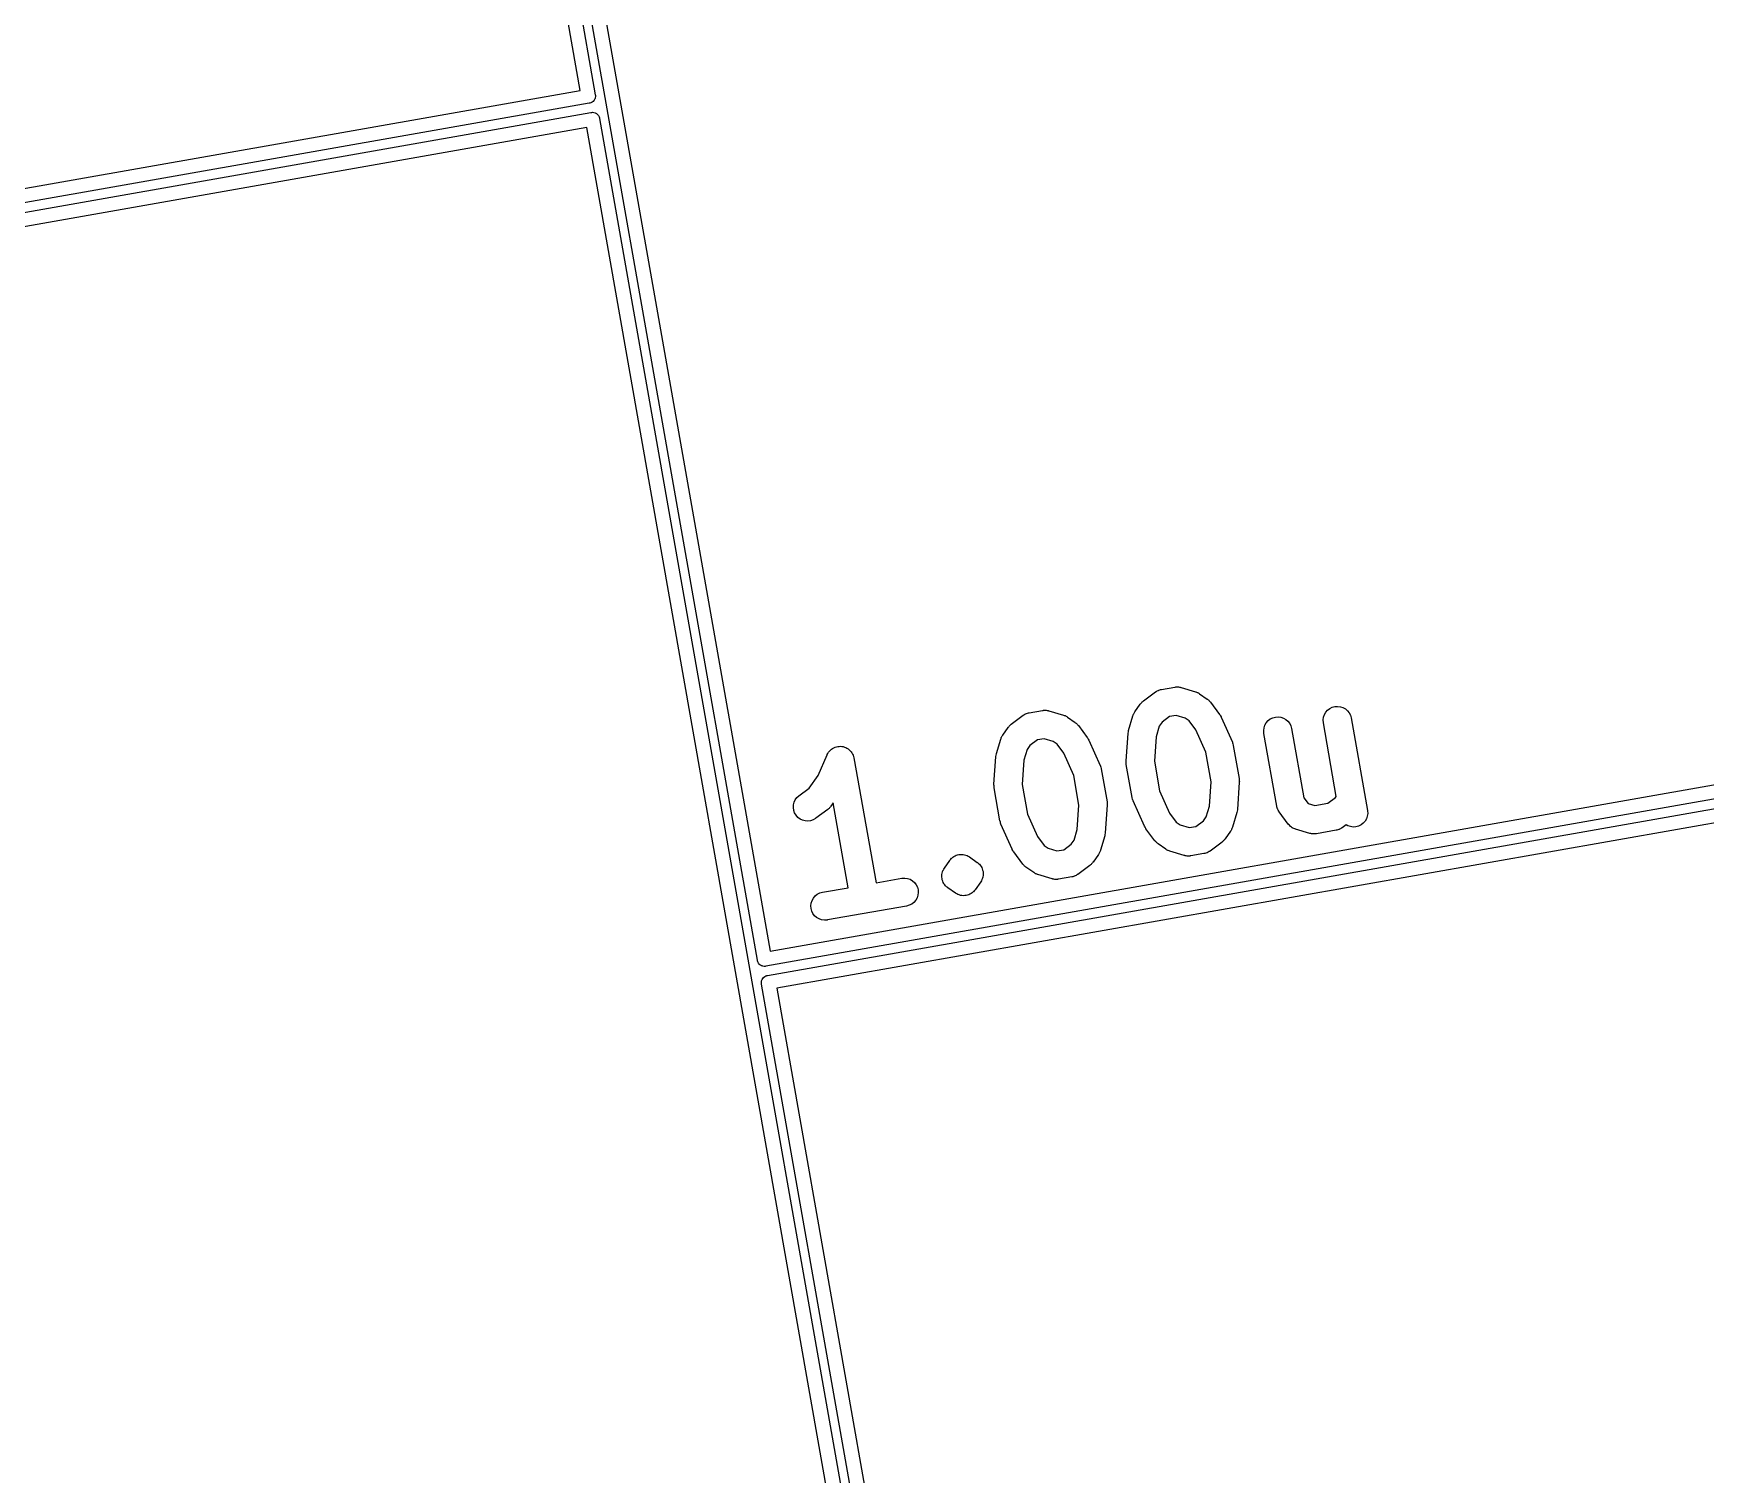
# Model space of a CAD drawing. Extents: x 61 to 358, y -137 to -43.
# Drawn here: x 269.83 to 287.91, y -88.78 to -73.19 of the extents above; entities that cross this region are included whole.
import ezdxf

# ---------------------------------------------------------------- set-up
doc = ezdxf.new("R2010")
doc.units = 0
doc.header["$MEASUREMENT"] = 0
doc.layers.add('BLACK', color=7, linetype='CONTINUOUS')

msp = doc.modelspace()

# ---------------------------------------------------------------- linework, layer by layer
at = {"layer": 'BLACK', "linetype": 'CONTINUOUS'}
for p, q in [((275.739, -73.8044), (272.501, -55.444)), ((272.639, -55.3462), (275.902, -73.8493)), ((277.656, -83.2119), (274.393, -64.7088)), ((274.556, -64.7537), (277.793, -83.1141)), ((275.837, -73.9419), (257.334, -77.2045)), ((257.379, -77.0418), (275.739, -73.8044)), ((275.84, -73.9416), (275.837, -73.9419)), ((275.844, -73.9406), (275.84, -73.9416)), ((275.855, -73.9376), (275.844, -73.9406)), ((275.844, -73.9406), (275.844, -73.9406)), ((275.868, -73.9308), (275.855, -73.9376)), ((275.88, -73.9215), (275.868, -73.9308)), ((275.89, -73.9101), (275.88, -73.9215)), ((275.895, -73.9011), (275.89, -73.9092)), ((275.89, -73.9092), (275.89, -73.9101)), ((275.897, -73.897), (275.895, -73.9011)), ((275.9, -73.8877), (275.897, -73.897)), ((275.902, -73.8828), (275.9, -73.8877)), ((275.902, -73.8493), (275.903, -73.8529)), ((275.904, -73.8679), (275.902, -73.8828)), ((275.903, -73.8529), (275.903, -73.8566)), ((275.903, -73.8566), (275.903, -73.8566)), ((275.903, -73.8566), (275.904, -73.8679)), ((257.351, -77.3045), (275.854, -74.0419)), ((275.854, -74.0419), (275.858, -74.0409)), ((275.858, -74.0409), (275.862, -74.0406)), ((275.862, -74.0406), (275.865, -74.0404)), ((275.862, -74.0406), (275.862, -74.0406)), ((275.865, -74.0404), (275.873, -74.0398)), ((275.873, -74.0398), (275.888, -74.0416)), ((275.888, -74.0416), (275.902, -74.0463)), ((275.902, -74.0463), (275.915, -74.0536)), ((275.915, -74.0536), (275.927, -74.0634)), ((275.927, -74.0634), (275.936, -74.0752)), ((275.936, -74.0752), (275.943, -74.0886)), ((275.943, -74.0886), (275.946, -74.0994)), ((275.946, -74.0994), (275.946, -74.0994)), ((275.946, -74.0994), (275.947, -74.103)), ((275.947, -74.103), (275.947, -74.1068)), ((275.947, -74.1068), (279.21, -92.6099)), ((275.809, -74.2046), (257.449, -77.442)), ((279.047, -92.565), (275.809, -74.2046)), ((277.793, -83.1141), (296.153, -79.8767)), ((296.251, -80.0142), (277.748, -83.2768)), ((277.766, -83.3768), (296.269, -80.1142)), ((296.224, -80.2769), (277.864, -83.5143)), ((281.996, -80.2905), (282.006, -80.2877)), ((282.006, -80.2877), (282.016, -80.2843)), ((282.016, -80.2843), (282.02, -80.2837)), ((282.02, -80.2837), (282.025, -80.2825)), ((282.025, -80.2825), (282.168, -80.2573)), ((282.168, -80.2573), (282.17, -80.2569)), ((282.17, -80.2569), (282.174, -80.2567)), ((282.174, -80.2567), (282.179, -80.2558)), ((282.179, -80.2558), (282.189, -80.2557)), ((282.189, -80.2557), (282.199, -80.2551)), ((282.199, -80.2551), (282.204, -80.2557)), ((282.204, -80.2557), (282.208, -80.2556)), ((282.208, -80.2556), (282.219, -80.2576)), ((282.219, -80.2576), (282.229, -80.259)), ((282.229, -80.259), (282.233, -80.2604)), ((282.233, -80.2604), (282.238, -80.2613)), ((282.238, -80.2613), (282.393, -80.3076)), ((281.737, -80.5259), (281.796, -80.4418)), ((281.796, -80.4418), (281.797, -80.4401)), ((281.797, -80.4401), (281.803, -80.4337)), ((281.803, -80.4337), (281.808, -80.4268)), ((281.808, -80.4268), (281.813, -80.4226)), ((281.813, -80.4226), (281.817, -80.4178)), ((281.817, -80.4178), (281.824, -80.4126)), ((281.824, -80.4126), (281.83, -80.4068)), ((281.83, -80.4068), (281.96, -80.3102)), ((281.96, -80.3102), (281.962, -80.3089)), ((281.962, -80.3089), (281.966, -80.3067)), ((281.966, -80.3067), (281.97, -80.3039)), ((281.97, -80.3039), (281.979, -80.2992)), ((281.979, -80.2992), (281.988, -80.294)), ((281.988, -80.294), (281.992, -80.2925)), ((281.992, -80.2925), (281.996, -80.2905)), ((282.393, -80.3076), (282.395, -80.3082)), ((282.395, -80.3082), (282.403, -80.3115)), ((282.403, -80.3115), (282.411, -80.3142)), ((282.411, -80.3142), (282.417, -80.3173)), ((282.417, -80.3173), (282.423, -80.3198)), ((282.423, -80.3198), (282.43, -80.3246)), ((282.43, -80.3246), (282.437, -80.3288)), ((282.437, -80.3288), (282.521, -80.3877)), ((282.521, -80.3877), (282.523, -80.3889)), ((282.523, -80.3889), (282.529, -80.3946)), ((282.529, -80.3946), (282.536, -80.3997)), ((282.536, -80.3997), (282.54, -80.4044)), ((282.54, -80.4044), (282.545, -80.4086)), ((282.545, -80.4086), (282.55, -80.4154)), ((282.55, -80.4154), (282.556, -80.4217)), ((282.556, -80.4217), (282.653, -80.5521)), ((283.872, -80.4753), (283.901, -80.4675)), ((283.901, -80.4675), (283.93, -80.4655)), ((283.93, -80.4655), (283.96, -80.4692)), ((283.96, -80.4692), (283.988, -80.4786)), ((280.401, -80.6589), (280.531, -80.5622)), ((280.531, -80.5622), (280.533, -80.561)), ((280.533, -80.561), (280.537, -80.5587)), ((280.537, -80.5587), (280.54, -80.5559)), ((280.54, -80.5559), (280.549, -80.5512)), ((280.549, -80.5512), (280.559, -80.546)), ((280.559, -80.546), (280.563, -80.5446)), ((280.563, -80.5446), (280.567, -80.5425)), ((280.567, -80.5425), (280.577, -80.5397)), ((280.577, -80.5397), (280.587, -80.5363)), ((280.587, -80.5363), (280.591, -80.5357)), ((280.591, -80.5357), (280.595, -80.5345)), ((280.595, -80.5345), (280.738, -80.5093)), ((280.738, -80.5093), (280.74, -80.509)), ((280.74, -80.509), (280.745, -80.5087)), ((280.745, -80.5087), (280.749, -80.5078)), ((280.749, -80.5078), (280.76, -80.5078)), ((280.76, -80.5078), (280.77, -80.5071)), ((280.77, -80.5071), (280.775, -80.5077)), ((280.775, -80.5077), (280.779, -80.5077)), ((280.779, -80.5077), (280.789, -80.5097)), ((280.789, -80.5097), (280.8, -80.511)), ((280.8, -80.511), (280.804, -80.5125)), ((280.804, -80.5125), (280.808, -80.5133)), ((280.808, -80.5133), (280.964, -80.5596)), ((280.964, -80.5596), (280.966, -80.5602)), ((280.966, -80.5602), (280.974, -80.5636)), ((280.974, -80.5636), (280.982, -80.5662)), ((280.982, -80.5662), (280.987, -80.5694)), ((280.987, -80.5694), (280.993, -80.5718)), ((280.993, -80.5718), (281, -80.5766)), ((281, -80.5766), (281.008, -80.5808)), ((281.008, -80.5808), (281.092, -80.6397)), ((281.092, -80.6397), (281.094, -80.6409)), ((281.094, -80.6409), (281.1, -80.6466)), ((281.1, -80.6466), (281.107, -80.6517)), ((281.67, -80.7254), (281.716, -80.5699)), ((281.716, -80.5699), (281.717, -80.5678)), ((281.717, -80.5678), (281.72, -80.56)), ((281.72, -80.56), (281.723, -80.5518)), ((281.723, -80.5518), (281.726, -80.5463)), ((281.726, -80.5463), (281.728, -80.5405)), ((281.728, -80.5405), (281.733, -80.5334)), ((281.733, -80.5334), (281.737, -80.5259)), ((282.032, -80.6369), (282.001, -80.6805)), ((282.113, -80.5764), (282.032, -80.6369)), ((282.185, -80.5637), (282.113, -80.5764)), ((282.283, -80.5927), (282.185, -80.5637)), ((282.326, -80.6232), (282.283, -80.5927)), ((282.398, -80.7202), (282.326, -80.6232)), ((282.653, -80.5521), (282.654, -80.5538)), ((282.654, -80.5538), (282.654, -80.5544)), ((282.654, -80.5544), (282.655, -80.5549)), ((282.655, -80.5549), (282.662, -80.5672)), ((282.662, -80.5672), (282.669, -80.5795)), ((282.669, -80.5795), (282.669, -80.5802)), ((282.669, -80.5802), (282.67, -80.5808)), ((282.67, -80.5808), (282.792, -80.854)), ((283.144, -80.6683), (283.159, -80.6425)), ((283.159, -80.6425), (283.179, -80.6201)), ((283.179, -80.6201), (283.202, -80.602)), ((283.202, -80.602), (283.229, -80.5888)), ((283.229, -80.5888), (283.258, -80.581)), ((283.258, -80.581), (283.287, -80.5789)), ((283.287, -80.5789), (283.317, -80.5826)), ((283.317, -80.5826), (283.345, -80.592)), ((283.345, -80.592), (283.371, -80.6067)), ((283.371, -80.6067), (283.393, -80.6261)), ((283.393, -80.6261), (283.412, -80.6496)), ((283.412, -80.6496), (283.425, -80.6761)), ((283.774, -80.6125), (283.778, -80.583)), ((283.776, -80.6422), (283.774, -80.6125)), ((283.776, -80.6443), (283.776, -80.6422)), ((283.916, -81.4397), (283.776, -80.6443)), ((283.778, -80.583), (283.787, -80.5549)), ((283.787, -80.5549), (283.802, -80.5291)), ((283.802, -80.5291), (283.822, -80.5067)), ((283.822, -80.5067), (283.845, -80.4886)), ((283.845, -80.4886), (283.872, -80.4753)), ((283.988, -80.4786), (284.014, -80.4933)), ((284.014, -80.4933), (284.037, -80.5127)), ((284.037, -80.5127), (284.055, -80.5362)), ((284.055, -80.5362), (284.068, -80.5627)), ((284.068, -80.5627), (284.076, -80.5913)), ((284.076, -80.5913), (284.253, -81.5919)), ((280.24, -80.9774), (280.287, -80.8219)), ((280.287, -80.8199), (280.291, -80.812)), ((280.287, -80.8219), (280.287, -80.8199)), ((280.291, -80.812), (280.293, -80.8039)), ((280.293, -80.8039), (280.296, -80.7983)), ((280.296, -80.7983), (280.299, -80.7925)), ((280.299, -80.7925), (280.304, -80.7854)), ((280.304, -80.7854), (280.308, -80.7779)), ((280.308, -80.7779), (280.367, -80.6939)), ((280.367, -80.6939), (280.368, -80.6921)), ((280.368, -80.6921), (280.374, -80.6857)), ((280.374, -80.6857), (280.379, -80.6788)), ((280.379, -80.6788), (280.383, -80.6746)), ((280.383, -80.6746), (280.388, -80.6698)), ((280.388, -80.6698), (280.394, -80.6646)), ((280.394, -80.6646), (280.401, -80.6589)), ((280.684, -80.8285), (280.602, -80.889)), ((280.756, -80.8157), (280.684, -80.8285)), ((280.853, -80.8447), (280.756, -80.8157)), ((281.107, -80.6517), (281.111, -80.6564)), ((281.111, -80.6564), (281.116, -80.6606)), ((281.116, -80.6606), (281.121, -80.6674)), ((281.121, -80.6674), (281.127, -80.6738)), ((281.127, -80.6738), (281.223, -80.8041)), ((281.223, -80.8041), (281.225, -80.8058)), ((281.225, -80.8058), (281.225, -80.8064)), ((281.225, -80.8064), (281.226, -80.807)), ((281.226, -80.807), (281.233, -80.8193)), ((281.233, -80.8193), (281.24, -80.8315)), ((281.643, -81.0566), (281.664, -80.7581)), ((281.664, -80.7546), (281.667, -80.7407)), ((281.664, -80.7553), (281.664, -80.7546)), ((281.664, -80.756), (281.664, -80.7553)), ((281.664, -80.7581), (281.664, -80.756)), ((281.667, -80.7407), (281.669, -80.7268)), ((281.669, -80.7268), (281.67, -80.7261)), ((281.67, -80.7261), (281.67, -80.7254)), ((281.967, -80.7963), (281.948, -81.0593)), ((282.001, -80.6805), (281.967, -80.7963)), ((282.506, -80.9611), (282.398, -80.7202)), ((283.131, -80.7259), (283.135, -80.6964)), ((283.133, -80.7556), (283.131, -80.7259)), ((283.133, -80.7577), (283.133, -80.7556)), ((283.271, -81.5439), (283.133, -80.7577)), ((283.135, -80.6964), (283.144, -80.6683)), ((283.425, -80.6761), (283.433, -80.7048)), ((283.433, -80.7048), (283.565, -81.4555)), ((278.311, -81.2146), (278.41, -80.9888)), ((278.41, -80.9871), (278.411, -80.9869)), ((278.41, -80.9888), (278.41, -80.9871)), ((278.41, -80.9871), (278.41, -80.9871)), ((278.41, -80.9871), (278.41, -80.9871)), ((278.411, -80.9869), (278.418, -80.9743)), ((278.418, -80.9743), (278.425, -80.9614)), ((278.425, -80.9612), (278.435, -80.9501)), ((278.425, -80.9613), (278.425, -80.9612)), ((278.425, -80.9614), (278.425, -80.9613)), ((278.435, -80.9501), (278.445, -80.939)), ((278.445, -80.9388), (278.456, -80.9302)), ((278.445, -80.9389), (278.445, -80.9388)), ((278.445, -80.939), (278.445, -80.9389)), ((278.456, -80.9302), (278.468, -80.9208)), ((278.468, -80.9208), (278.469, -80.9208)), ((278.469, -80.9207), (278.482, -80.9144)), ((278.469, -80.9208), (278.469, -80.9207)), ((278.482, -80.9144), (278.495, -80.9076)), ((278.495, -80.9075), (278.509, -80.9038)), ((278.495, -80.9076), (278.495, -80.9075)), ((278.495, -80.9076), (278.495, -80.9076)), ((278.509, -80.9038), (278.524, -80.8998)), ((278.524, -80.8998), (278.539, -80.8988)), ((278.524, -80.8998), (278.524, -80.8998)), ((278.524, -80.8998), (278.524, -80.8998)), ((278.539, -80.8988), (278.554, -80.8977)), ((278.554, -80.8977), (278.554, -80.8977)), ((278.554, -80.8977), (278.568, -80.8996)), ((278.554, -80.8977), (278.554, -80.8977)), ((278.568, -80.8996), (278.583, -80.9015)), ((278.583, -80.9015), (278.583, -80.9015)), ((278.583, -80.9015), (278.583, -80.9015)), ((278.583, -80.9015), (278.597, -80.9061)), ((278.597, -80.9061), (278.611, -80.9108)), ((278.611, -80.9108), (278.611, -80.9109)), ((278.611, -80.9109), (278.611, -80.9109)), ((278.611, -80.9109), (278.624, -80.9179)), ((278.624, -80.9179), (278.637, -80.9255)), ((278.637, -80.9255), (278.637, -80.9256)), ((278.637, -80.9256), (278.637, -80.9257)), ((278.637, -80.9257), (278.648, -80.9348)), ((278.648, -80.9348), (278.66, -80.945)), ((278.66, -80.945), (278.66, -80.9451)), ((278.66, -80.9451), (278.66, -80.9451)), ((278.66, -80.9451), (278.668, -80.9562)), ((278.668, -80.9562), (278.678, -80.9684)), ((278.678, -80.9684), (278.678, -80.9685)), ((278.678, -80.9685), (278.678, -80.9686)), ((278.678, -80.9686), (278.684, -80.9812)), ((278.684, -80.9812), (278.691, -80.995)), ((278.691, -80.995), (278.691, -80.9951)), ((278.691, -80.9951), (278.691, -80.9952)), ((278.691, -80.9952), (278.695, -81.0091)), ((278.695, -81.0091), (278.699, -81.0236)), ((280.213, -81.3087), (280.234, -81.0102)), ((280.234, -81.0102), (280.235, -81.0081)), ((280.235, -81.0066), (280.237, -80.9927)), ((280.235, -81.0074), (280.235, -81.0066)), ((280.235, -81.0081), (280.235, -81.0074)), ((280.237, -80.9927), (280.24, -80.9788)), ((280.24, -80.9781), (280.24, -80.9774)), ((280.24, -80.9788), (280.24, -80.9781)), ((280.572, -80.9325), (280.537, -81.0483)), ((280.602, -80.889), (280.572, -80.9325)), ((280.897, -80.8752), (280.853, -80.8447)), ((280.969, -80.9722), (280.897, -80.8752)), ((281.076, -81.2131), (280.969, -80.9722)), ((281.24, -80.8315), (281.24, -80.8322)), ((281.24, -80.8322), (281.24, -80.8328)), ((281.24, -80.8328), (281.362, -81.1061)), ((282.562, -81.2815), (282.506, -80.9611)), ((282.792, -80.854), (282.792, -80.856)), ((282.792, -80.856), (282.793, -80.8586)), ((282.793, -80.8586), (282.794, -80.861)), ((282.794, -80.861), (282.798, -80.8728)), ((282.798, -80.8728), (282.801, -80.8843)), ((282.801, -80.8843), (282.802, -80.887)), ((282.802, -80.887), (282.802, -80.8897)), ((282.802, -80.8897), (282.865, -81.247)), ((278.699, -81.0236), (278.938, -82.3744)), ((280.537, -81.0483), (280.519, -81.3114)), ((281.362, -81.1061), (281.363, -81.108)), ((281.363, -81.108), (281.364, -81.1106)), ((281.364, -81.1106), (281.365, -81.113)), ((281.365, -81.113), (281.368, -81.1248)), ((281.368, -81.1248), (281.372, -81.1364)), ((281.372, -81.1364), (281.372, -81.1391)), ((281.372, -81.1391), (281.373, -81.1417)), ((281.373, -81.1417), (281.436, -81.499)), ((281.642, -81.062), (281.643, -81.0593)), ((281.643, -81.0742), (281.642, -81.062)), ((281.643, -81.0593), (281.643, -81.0566)), ((281.643, -81.0863), (281.643, -81.0742)), ((281.644, -81.089), (281.643, -81.0863)), ((281.644, -81.0917), (281.644, -81.089)), ((281.645, -81.0938), (281.644, -81.0917)), ((281.708, -81.4511), (281.645, -81.0938)), ((281.948, -81.0593), (282.005, -81.3797)), ((278.105, -81.4321), (278.216, -81.3502)), ((278.216, -81.3502), (278.311, -81.2146)), ((280.213, -81.3114), (280.213, -81.3087)), ((280.213, -81.3141), (280.213, -81.3114)), ((280.214, -81.3262), (280.213, -81.3141)), ((280.214, -81.3384), (280.214, -81.3262)), ((280.215, -81.341), (280.214, -81.3384)), ((280.215, -81.3437), (280.215, -81.341)), ((280.215, -81.3458), (280.215, -81.3437)), ((280.278, -81.7032), (280.215, -81.3458)), ((280.519, -81.3114), (280.575, -81.6318)), ((281.133, -81.5335), (281.076, -81.2131)), ((282.543, -81.5445), (282.562, -81.2815)), ((282.867, -81.2842), (282.846, -81.5827)), ((282.865, -81.247), (282.866, -81.2491)), ((282.866, -81.2491), (282.866, -81.2518)), ((282.866, -81.2518), (282.867, -81.2545)), ((282.867, -81.2545), (282.867, -81.2666)), ((282.867, -81.2666), (282.868, -81.2788)), ((282.868, -81.2788), (282.867, -81.2815)), ((282.867, -81.2815), (282.867, -81.2842)), ((278.044, -81.5613), (278.045, -81.5316)), ((278.045, -81.5316), (278.053, -81.5028)), ((278.053, -81.5028), (278.065, -81.4759)), ((278.065, -81.4759), (278.083, -81.4521)), ((278.083, -81.4521), (278.105, -81.4321)), ((278.444, -81.5534), (278.439, -81.5603)), ((278.45, -81.547), (278.444, -81.5534)), ((278.451, -81.5452), (278.45, -81.547)), ((278.476, -81.5103), (278.451, -81.5452)), ((278.637, -82.4273), (278.476, -81.5103)), ((281.114, -81.7966), (281.133, -81.5335)), ((281.438, -81.5362), (281.417, -81.8347)), ((281.436, -81.499), (281.436, -81.5011)), ((281.436, -81.5011), (281.437, -81.5038)), ((281.437, -81.5038), (281.437, -81.5065)), ((281.437, -81.5065), (281.438, -81.5187)), ((281.438, -81.5187), (281.438, -81.5308)), ((281.438, -81.5308), (281.438, -81.5335)), ((281.438, -81.5335), (281.438, -81.5362)), ((281.708, -81.4538), (281.708, -81.4511)), ((281.709, -81.4565), (281.708, -81.4538)), ((281.712, -81.4681), (281.709, -81.4565)), ((281.716, -81.4798), (281.712, -81.4681)), ((281.717, -81.4822), (281.716, -81.4798)), ((281.718, -81.4848), (281.717, -81.4822)), ((281.719, -81.4868), (281.718, -81.4848)), ((281.84, -81.76), (281.719, -81.4868)), ((282.005, -81.3797), (282.112, -81.6206)), ((282.509, -81.6603), (282.543, -81.5445)), ((283.273, -81.5482), (283.271, -81.5439)), ((283.273, -81.5526), (283.273, -81.5482)), ((283.277, -81.5624), (283.273, -81.5526)), ((283.565, -81.4555), (283.61, -81.5161)), ((283.61, -81.5161), (283.683, -81.5377)), ((283.683, -81.5377), (283.826, -81.5123)), ((283.826, -81.5123), (283.908, -81.4518)), ((283.908, -81.4518), (283.916, -81.4397)), ((278.048, -81.5908), (278.044, -81.5613)), ((278.058, -81.6188), (278.048, -81.5908)), ((278.073, -81.6444), (278.058, -81.6188)), ((278.093, -81.6666), (278.073, -81.6444)), ((278.117, -81.6845), (278.093, -81.6666)), ((278.143, -81.6975), (278.117, -81.6845)), ((278.172, -81.705), (278.143, -81.6975)), ((278.202, -81.7068), (278.172, -81.705)), ((278.231, -81.7028), (278.202, -81.7068)), ((278.259, -81.6931), (278.231, -81.7028)), ((278.285, -81.6782), (278.259, -81.6931)), ((278.287, -81.6769), (278.285, -81.6782)), ((278.417, -81.5802), (278.287, -81.6769)), ((278.424, -81.5745), (278.417, -81.5802)), ((278.43, -81.5693), (278.424, -81.5745)), ((278.435, -81.5645), (278.43, -81.5693)), ((278.439, -81.5603), (278.435, -81.5645)), ((280.279, -81.7058), (280.278, -81.7032)), ((280.279, -81.7085), (280.279, -81.7058)), ((280.283, -81.7201), (280.279, -81.7085)), ((280.286, -81.7318), (280.283, -81.7201)), ((280.287, -81.7343), (280.286, -81.7318)), ((280.288, -81.7368), (280.287, -81.7343)), ((280.575, -81.6318), (280.683, -81.8726)), ((282.112, -81.6206), (282.184, -81.7176)), ((282.184, -81.7176), (282.227, -81.7481)), ((282.397, -81.7644), (282.478, -81.7039)), ((282.478, -81.7039), (282.509, -81.6603)), ((282.84, -81.6154), (282.794, -81.7709)), ((282.841, -81.614), (282.84, -81.6147)), ((282.84, -81.6147), (282.84, -81.6154)), ((282.843, -81.6001), (282.841, -81.614)), ((282.846, -81.5862), (282.843, -81.6001)), ((282.846, -81.5827), (282.846, -81.5848)), ((282.846, -81.5848), (282.846, -81.5855)), ((282.846, -81.5855), (282.846, -81.5862)), ((283.279, -81.5725), (283.277, -81.5624)), ((283.282, -81.5765), (283.279, -81.5725)), ((283.283, -81.5807), (283.282, -81.5765)), ((283.288, -81.5897), (283.283, -81.5807)), ((283.293, -81.599), (283.288, -81.5897)), ((283.296, -81.6026), (283.293, -81.599)), ((283.298, -81.6065), (283.296, -81.6026)), ((283.299, -81.6082), (283.298, -81.6065)), ((283.396, -81.7385), (283.299, -81.6082)), ((284.207, -81.7295), (284.183, -81.7476)), ((284.227, -81.7071), (284.207, -81.7295)), ((284.241, -81.6813), (284.227, -81.7071)), ((284.251, -81.6532), (284.241, -81.6813)), ((284.255, -81.6237), (284.251, -81.6532)), ((284.253, -81.5919), (284.253, -81.594)), ((284.253, -81.594), (284.255, -81.6237)), ((280.289, -81.7388), (280.288, -81.7368)), ((280.411, -82.0121), (280.289, -81.7388)), ((280.683, -81.8726), (280.755, -81.9697)), ((281.049, -81.9559), (281.08, -81.9124)), ((281.08, -81.9124), (281.114, -81.7966)), ((281.411, -81.8674), (281.365, -82.023)), ((281.414, -81.8522), (281.411, -81.8661)), ((281.411, -81.8661), (281.411, -81.8667)), ((281.411, -81.8667), (281.411, -81.8674)), ((281.417, -81.8382), (281.414, -81.8522)), ((281.417, -81.8347), (281.417, -81.8368)), ((281.417, -81.8368), (281.417, -81.8375)), ((281.417, -81.8375), (281.417, -81.8382)), ((281.841, -81.7606), (281.84, -81.76)), ((281.841, -81.7613), (281.841, -81.7606)), ((281.848, -81.7735), (281.841, -81.7613)), ((281.855, -81.7859), (281.848, -81.7735)), ((281.856, -81.7864), (281.855, -81.7859)), ((281.856, -81.787), (281.856, -81.7864)), ((281.857, -81.7887), (281.856, -81.787)), ((281.954, -81.9191), (281.857, -81.7887)), ((282.227, -81.7481), (282.325, -81.7771)), ((282.325, -81.7771), (282.397, -81.7644)), ((282.702, -81.914), (282.697, -81.9182)), ((282.707, -81.9071), (282.702, -81.914)), ((282.713, -81.9007), (282.707, -81.9071)), ((282.714, -81.899), (282.713, -81.9007)), ((282.773, -81.8149), (282.714, -81.899)), ((282.777, -81.8074), (282.773, -81.8149)), ((282.782, -81.8003), (282.777, -81.8074)), ((282.784, -81.7945), (282.782, -81.8003)), ((282.787, -81.789), (282.784, -81.7945)), ((282.79, -81.7808), (282.787, -81.789)), ((282.793, -81.773), (282.79, -81.7808)), ((282.794, -81.7709), (282.793, -81.773)), ((283.398, -81.741), (283.396, -81.7385)), ((283.4, -81.7437), (283.398, -81.741)), ((283.408, -81.752), (283.4, -81.7437)), ((283.416, -81.7606), (283.408, -81.752)), ((283.418, -81.7625), (283.416, -81.7606)), ((283.421, -81.7649), (283.418, -81.7625)), ((283.43, -81.7714), (283.421, -81.7649)), ((283.44, -81.7783), (283.43, -81.7714)), ((283.443, -81.7797), (283.44, -81.7783)), ((283.445, -81.7816), (283.443, -81.7797)), ((283.456, -81.7861), (283.445, -81.7816)), ((283.467, -81.7911), (283.456, -81.7861)), ((283.47, -81.7919), (283.467, -81.7911)), ((283.473, -81.7932), (283.47, -81.7919)), ((283.475, -81.7938), (283.473, -81.7932)), ((283.63, -81.8401), (283.475, -81.7938)), ((283.635, -81.8409), (283.63, -81.8401)), ((283.639, -81.8424), (283.635, -81.8409)), ((283.649, -81.8437), (283.639, -81.8424)), ((283.66, -81.8457), (283.649, -81.8437)), ((283.664, -81.8457), (283.66, -81.8457)), ((283.668, -81.8463), (283.664, -81.8457)), ((283.679, -81.8456), (283.668, -81.8463)), ((283.689, -81.8456), (283.679, -81.8456)), ((283.694, -81.8447), (283.689, -81.8456)), ((283.698, -81.8444), (283.694, -81.8447)), ((283.7, -81.8441), (283.698, -81.8444)), ((283.915, -81.8063), (283.7, -81.8441)), ((283.919, -81.8051), (283.915, -81.8063)), ((283.923, -81.8045), (283.919, -81.8051)), ((283.933, -81.8011), (283.923, -81.8045)), ((283.943, -81.7983), (283.933, -81.8011)), ((283.947, -81.7962), (283.943, -81.7983)), ((283.952, -81.7948), (283.947, -81.7962)), ((283.961, -81.7896), (283.952, -81.7948)), ((283.97, -81.7849), (283.961, -81.7896)), ((283.973, -81.7821), (283.97, -81.7849)), ((283.977, -81.7798), (283.973, -81.7821)), ((283.979, -81.7786), (283.977, -81.7798)), ((284.022, -81.7469), (283.979, -81.7786)), ((284.041, -81.7576), (284.022, -81.7469)), ((284.069, -81.767), (284.041, -81.7576)), ((284.098, -81.7707), (284.069, -81.767)), ((284.128, -81.7686), (284.098, -81.7707)), ((284.157, -81.7608), (284.128, -81.7686)), ((284.183, -81.7476), (284.157, -81.7608)), ((279.768, -82.0987), (279.78, -82.09)), ((279.78, -82.0894), (279.793, -82.083)), ((279.78, -82.0896), (279.78, -82.0894)), ((279.78, -82.0897), (279.78, -82.0896)), ((279.78, -82.0899), (279.78, -82.0897)), ((279.78, -82.09), (279.78, -82.0899)), ((279.793, -82.083), (279.806, -82.0767)), ((279.806, -82.0766), (279.807, -82.0765)), ((279.806, -82.0767), (279.806, -82.0766)), ((279.807, -82.0763), (279.821, -82.0726)), ((279.807, -82.0764), (279.807, -82.0763)), ((279.807, -82.0765), (279.807, -82.0764)), ((279.821, -82.0726), (279.835, -82.0688)), ((279.835, -82.0688), (279.835, -82.0687)), ((279.835, -82.0687), (279.836, -82.0687)), ((279.835, -82.0688), (279.835, -82.0688)), ((279.836, -82.0686), (279.85, -82.0676)), ((279.836, -82.0687), (279.836, -82.0686)), ((279.85, -82.0676), (279.864, -82.0666)), ((279.864, -82.0666), (279.865, -82.0666)), ((279.865, -82.0666), (279.865, -82.0666)), ((279.865, -82.0666), (279.865, -82.0666)), ((279.865, -82.0666), (279.866, -82.0666)), ((279.866, -82.0666), (279.88, -82.0685)), ((279.88, -82.0685), (279.894, -82.0702)), ((279.894, -82.0702), (279.894, -82.0703)), ((279.894, -82.0703), (279.894, -82.0703)), ((279.894, -82.0703), (279.895, -82.0704)), ((279.895, -82.0704), (279.895, -82.0705)), ((279.895, -82.0705), (279.909, -82.075)), ((279.909, -82.075), (279.922, -82.0795)), ((279.922, -82.0795), (279.922, -82.0796)), ((279.922, -82.0796), (279.923, -82.0797)), ((279.923, -82.0797), (279.923, -82.0799)), ((279.923, -82.0799), (279.923, -82.0799)), ((279.923, -82.0799), (279.936, -82.0871)), ((279.936, -82.0871), (279.948, -82.0941)), ((279.948, -82.0941), (280.032, -82.153)), ((280.411, -82.0127), (280.411, -82.0121)), ((280.412, -82.0134), (280.411, -82.0127)), ((280.419, -82.0256), (280.412, -82.0134)), ((280.426, -82.0379), (280.419, -82.0256)), ((280.426, -82.0385), (280.426, -82.0379)), ((280.427, -82.0391), (280.426, -82.0385)), ((280.428, -82.0408), (280.427, -82.0391)), ((280.524, -82.1711), (280.428, -82.0408)), ((280.755, -81.9697), (280.798, -82.0002)), ((280.798, -82.0002), (280.895, -82.0291)), ((280.895, -82.0291), (280.968, -82.0164)), ((280.968, -82.0164), (281.049, -81.9559)), ((281.343, -82.0669), (281.285, -82.151)), ((281.348, -82.0595), (281.343, -82.0669)), ((281.352, -82.0524), (281.348, -82.0595)), ((281.355, -82.0465), (281.352, -82.0524)), ((281.358, -82.041), (281.355, -82.0465)), ((281.361, -82.0329), (281.358, -82.041)), ((281.364, -82.025), (281.361, -82.0329)), ((281.365, -82.023), (281.364, -82.025)), ((281.96, -81.9254), (281.954, -81.9191)), ((281.965, -81.9322), (281.96, -81.9254)), ((281.97, -81.9364), (281.965, -81.9322)), ((281.974, -81.9411), (281.97, -81.9364)), ((281.981, -81.9462), (281.974, -81.9411)), ((281.987, -81.9519), (281.981, -81.9462)), ((281.989, -81.9531), (281.987, -81.9519)), ((282.073, -82.012), (281.989, -81.9531)), ((282.08, -82.0162), (282.073, -82.012)), ((282.087, -82.021), (282.08, -82.0162)), ((282.093, -82.0235), (282.087, -82.021)), ((282.099, -82.0266), (282.093, -82.0235)), ((282.107, -82.0293), (282.099, -82.0266)), ((282.115, -82.0326), (282.107, -82.0293)), ((282.117, -82.0332), (282.115, -82.0326)), ((282.272, -82.0795), (282.117, -82.0332)), ((282.277, -82.0804), (282.272, -82.0795)), ((282.281, -82.0818), (282.277, -82.0804)), ((282.291, -82.0832), (282.281, -82.0818)), ((282.302, -82.0852), (282.291, -82.0832)), ((282.306, -82.0851), (282.302, -82.0852)), ((282.311, -82.0857), (282.306, -82.0851)), ((282.321, -82.0851), (282.311, -82.0857)), ((282.331, -82.085), (282.321, -82.0851)), ((282.336, -82.0841), (282.331, -82.085)), ((282.34, -82.0839), (282.336, -82.0841)), ((282.342, -82.0835), (282.34, -82.0839)), ((282.485, -82.0583), (282.342, -82.0835)), ((282.49, -82.0571), (282.485, -82.0583)), ((282.494, -82.0565), (282.49, -82.0571)), ((282.504, -82.0531), (282.494, -82.0565)), ((282.514, -82.0503), (282.504, -82.0531)), ((282.518, -82.0483), (282.514, -82.0503)), ((282.522, -82.0468), (282.518, -82.0483)), ((282.531, -82.0416), (282.522, -82.0468)), ((282.54, -82.0369), (282.531, -82.0416)), ((282.544, -82.0341), (282.54, -82.0369)), ((282.548, -82.0319), (282.544, -82.0341)), ((282.55, -82.0306), (282.548, -82.0319)), ((282.68, -81.934), (282.55, -82.0306)), ((282.686, -81.9282), (282.68, -81.934)), ((282.693, -81.923), (282.686, -81.9282)), ((282.697, -81.9182), (282.693, -81.923)), ((279.651, -82.2839), (279.653, -82.2698)), ((279.653, -82.2687), (279.658, -82.2551)), ((279.653, -82.2693), (279.653, -82.2687)), ((279.653, -82.2698), (279.653, -82.2693)), ((279.658, -82.2551), (279.662, -82.2415)), ((279.662, -82.2415), (279.663, -82.2411)), ((279.663, -82.2406), (279.67, -82.2281)), ((279.663, -82.2411), (279.663, -82.2406)), ((279.67, -82.2281), (279.677, -82.2156)), ((279.677, -82.2156), (279.736, -82.1315)), ((279.736, -82.1315), (279.736, -82.1307)), ((279.736, -82.1307), (279.737, -82.1307)), ((279.737, -82.1298), (279.747, -82.1189)), ((279.737, -82.1302), (279.737, -82.1298)), ((279.737, -82.1303), (279.737, -82.1302)), ((279.737, -82.1302), (279.737, -82.1302)), ((279.737, -82.1306), (279.737, -82.1303)), ((279.737, -82.1307), (279.737, -82.1306)), ((279.747, -82.1189), (279.756, -82.1082)), ((279.756, -82.1079), (279.757, -82.1077)), ((279.756, -82.1081), (279.756, -82.1079)), ((279.756, -82.1082), (279.756, -82.1081)), ((279.757, -82.1075), (279.768, -82.0987)), ((279.757, -82.1077), (279.757, -82.1075)), ((280.032, -82.153), (280.033, -82.1536)), ((280.033, -82.1536), (280.033, -82.1536)), ((280.033, -82.1536), (280.033, -82.1536)), ((280.033, -82.1536), (280.034, -82.1542)), ((280.034, -82.1542), (280.045, -82.1637)), ((280.045, -82.1637), (280.056, -82.1731)), ((280.056, -82.1731), (280.056, -82.1735)), ((280.056, -82.1735), (280.056, -82.1739)), ((280.056, -82.1739), (280.065, -82.1853)), ((280.065, -82.1853), (280.074, -82.1966)), ((280.074, -82.1966), (280.074, -82.1971)), ((280.074, -82.1971), (280.074, -82.1975)), ((280.074, -82.1975), (280.081, -82.2104)), ((280.081, -82.2104), (280.087, -82.2232)), ((280.087, -82.2232), (280.087, -82.2237)), ((280.087, -82.2237), (280.087, -82.2242)), ((280.087, -82.2242), (280.091, -82.238)), ((280.091, -82.238), (280.095, -82.2519)), ((280.095, -82.2519), (280.095, -82.2524)), ((280.095, -82.2524), (280.095, -82.2529)), ((280.095, -82.2529), (280.096, -82.2672)), ((280.096, -82.2672), (280.097, -82.2815)), ((280.53, -82.1775), (280.524, -82.1711)), ((280.535, -82.1843), (280.53, -82.1775)), ((280.54, -82.1885), (280.535, -82.1843)), ((280.544, -82.1932), (280.54, -82.1885)), ((280.551, -82.1983), (280.544, -82.1932)), ((280.558, -82.2039), (280.551, -82.1983)), ((280.559, -82.2052), (280.558, -82.2039)), ((280.644, -82.264), (280.559, -82.2052)), ((280.651, -82.2682), (280.644, -82.264)), ((280.658, -82.273), (280.651, -82.2682)), ((280.664, -82.2755), (280.658, -82.273)), ((280.669, -82.2786), (280.664, -82.2755)), ((281.251, -82.186), (281.12, -82.2827)), ((281.257, -82.1803), (281.251, -82.186)), ((281.264, -82.175), (281.257, -82.1803)), ((281.268, -82.1703), (281.264, -82.175)), ((281.273, -82.166), (281.268, -82.1703)), ((281.278, -82.1592), (281.273, -82.166)), ((281.283, -82.1527), (281.278, -82.1592)), ((281.285, -82.151), (281.283, -82.1527)), ((278.359, -82.4764), (278.637, -82.4273)), ((278.938, -82.3744), (279.216, -82.3252)), ((279.216, -82.3252), (279.218, -82.3249)), ((279.218, -82.3249), (279.248, -82.323)), ((279.248, -82.323), (279.278, -82.3269)), ((279.278, -82.3269), (279.306, -82.3365)), ((279.306, -82.3365), (279.331, -82.3514)), ((279.331, -82.3514), (279.354, -82.371)), ((279.354, -82.371), (279.372, -82.3945)), ((279.372, -82.3945), (279.385, -82.4212)), ((279.385, -82.4212), (279.393, -82.4499)), ((279.393, -82.4499), (279.395, -82.4796)), ((279.65, -82.2982), (279.651, -82.2839)), ((279.65, -82.2988), (279.65, -82.2982)), ((279.65, -82.2993), (279.65, -82.2988)), ((279.651, -82.3135), (279.65, -82.2993)), ((279.652, -82.3279), (279.651, -82.3135)), ((279.652, -82.3284), (279.652, -82.3279)), ((279.652, -82.329), (279.652, -82.3284)), ((279.655, -82.3427), (279.652, -82.329)), ((279.659, -82.3566), (279.655, -82.3427)), ((279.659, -82.3571), (279.659, -82.3566)), ((279.66, -82.3576), (279.659, -82.3571)), ((279.666, -82.3704), (279.66, -82.3576)), ((279.672, -82.3833), (279.666, -82.3704)), ((279.673, -82.3838), (279.672, -82.3833)), ((279.673, -82.3842), (279.673, -82.3838)), ((279.682, -82.3954), (279.673, -82.3842)), ((279.69, -82.407), (279.682, -82.3954)), ((279.691, -82.4073), (279.69, -82.407)), ((279.691, -82.4077), (279.691, -82.4073)), ((279.702, -82.4171), (279.691, -82.4077)), ((279.713, -82.4266), (279.702, -82.4171)), ((279.714, -82.4272), (279.713, -82.4266)), ((279.714, -82.4273), (279.714, -82.4272)), ((279.714, -82.4272), (279.714, -82.4272)), ((279.714, -82.4279), (279.714, -82.4273)), ((279.799, -82.4867), (279.714, -82.4279)), ((280.01, -82.451), (280, -82.4618)), ((280.011, -82.4493), (280.01, -82.4501)), ((280.01, -82.4501), (280.01, -82.4502)), ((280.01, -82.4502), (280.01, -82.4502)), ((280.01, -82.4502), (280.01, -82.4506)), ((280.01, -82.4506), (280.01, -82.4506)), ((280.01, -82.4506), (280.01, -82.4506)), ((280.01, -82.4506), (280.01, -82.451)), ((280.07, -82.3652), (280.011, -82.4493)), ((280.077, -82.3528), (280.07, -82.3652)), ((280.084, -82.3403), (280.077, -82.3528)), ((280.089, -82.3257), (280.084, -82.3393)), ((280.084, -82.3393), (280.084, -82.3398)), ((280.084, -82.3398), (280.084, -82.3403)), ((280.093, -82.3121), (280.089, -82.3257)), ((280.094, -82.3111), (280.093, -82.3116)), ((280.093, -82.3116), (280.093, -82.3121)), ((280.095, -82.2968), (280.094, -82.3111)), ((280.097, -82.2826), (280.095, -82.2968)), ((280.097, -82.2815), (280.097, -82.2821)), ((280.097, -82.2821), (280.097, -82.2826)), ((280.678, -82.2813), (280.669, -82.2786)), ((280.685, -82.2847), (280.678, -82.2813)), ((280.688, -82.2853), (280.685, -82.2847)), ((280.843, -82.3315), (280.688, -82.2853)), ((280.847, -82.3324), (280.843, -82.3315)), ((280.852, -82.3338), (280.847, -82.3324)), ((280.862, -82.3352), (280.852, -82.3338)), ((280.872, -82.3372), (280.862, -82.3352)), ((280.877, -82.3372), (280.872, -82.3372)), ((280.881, -82.3378), (280.877, -82.3372)), ((280.892, -82.3371), (280.881, -82.3378)), ((280.902, -82.3371), (280.892, -82.3371)), ((280.906, -82.3362), (280.902, -82.3371)), ((280.911, -82.3359), (280.906, -82.3362)), ((280.913, -82.3355), (280.911, -82.3359)), ((281.056, -82.3103), (280.913, -82.3355)), ((281.06, -82.3091), (281.056, -82.3103)), ((281.065, -82.3085), (281.06, -82.3091)), ((281.075, -82.3052), (281.065, -82.3085)), ((281.085, -82.3023), (281.075, -82.3052)), ((281.089, -82.3003), (281.085, -82.3023)), ((281.093, -82.2989), (281.089, -82.3003)), ((281.102, -82.2936), (281.093, -82.2989)), ((281.111, -82.2889), (281.102, -82.2936)), ((281.115, -82.2862), (281.111, -82.2889)), ((281.119, -82.2839), (281.115, -82.2862)), ((281.12, -82.2827), (281.119, -82.2839)), ((278.233, -82.6223), (278.236, -82.5928)), ((278.235, -82.6519), (278.233, -82.6223)), ((278.236, -82.5928), (278.246, -82.5645)), ((278.246, -82.5645), (278.261, -82.5387)), ((278.261, -82.5387), (278.28, -82.5162)), ((278.28, -82.5162), (278.303, -82.4979)), ((278.303, -82.4979), (278.33, -82.4844)), ((278.33, -82.4844), (278.359, -82.4764)), ((279.269, -82.6254), (278.412, -82.7766)), ((279.298, -82.6174), (279.269, -82.6254)), ((279.324, -82.604), (279.298, -82.6174)), ((279.348, -82.5857), (279.324, -82.604)), ((279.367, -82.5632), (279.348, -82.5857)), ((279.382, -82.5373), (279.367, -82.5632)), ((279.391, -82.5091), (279.382, -82.5373)), ((279.395, -82.4796), (279.391, -82.5091)), ((279.811, -82.4938), (279.799, -82.4867)), ((279.823, -82.5009), (279.811, -82.4938)), ((279.824, -82.501), (279.823, -82.5009)), ((279.824, -82.5011), (279.824, -82.501)), ((279.824, -82.5012), (279.824, -82.5011)), ((279.824, -82.5013), (279.824, -82.5012)), ((279.838, -82.5058), (279.824, -82.5013)), ((279.852, -82.5104), (279.838, -82.5058)), ((279.852, -82.5105), (279.852, -82.5104)), ((279.852, -82.5104), (279.852, -82.5104)), ((279.853, -82.5106), (279.852, -82.5105)), ((279.852, -82.5105), (279.852, -82.5105)), ((279.867, -82.5124), (279.853, -82.5106)), ((279.881, -82.5142), (279.867, -82.5124)), ((279.882, -82.5142), (279.881, -82.5142)), ((279.881, -82.5142), (279.881, -82.5142)), ((279.897, -82.5132), (279.882, -82.5142)), ((279.882, -82.5142), (279.882, -82.5142)), ((279.882, -82.5142), (279.882, -82.5142)), ((279.911, -82.5122), (279.897, -82.5132)), ((279.912, -82.5121), (279.911, -82.5122)), ((279.911, -82.5122), (279.911, -82.5122)), ((279.911, -82.5122), (279.911, -82.5122)), ((279.926, -82.5082), (279.912, -82.5121)), ((279.912, -82.5121), (279.912, -82.5121)), ((279.94, -82.5045), (279.926, -82.5082)), ((279.941, -82.5042), (279.94, -82.5042)), ((279.94, -82.5042), (279.94, -82.5044)), ((279.94, -82.5044), (279.94, -82.5044)), ((279.94, -82.5044), (279.94, -82.5045)), ((279.953, -82.4977), (279.941, -82.5042)), ((279.966, -82.4914), (279.953, -82.4977)), ((279.967, -82.4911), (279.966, -82.4913)), ((279.966, -82.4913), (279.966, -82.4914)), ((279.978, -82.4821), (279.967, -82.4908)), ((279.967, -82.4908), (279.967, -82.491)), ((279.967, -82.491), (279.967, -82.4911)), ((279.99, -82.4733), (279.978, -82.4821)), ((279.991, -82.4726), (279.99, -82.4728)), ((279.99, -82.4728), (279.99, -82.473)), ((279.99, -82.473), (279.99, -82.4731)), ((279.99, -82.4731), (279.99, -82.4733)), ((280, -82.4618), (279.991, -82.4726)), ((278.243, -82.6806), (278.235, -82.6519)), ((278.256, -82.7073), (278.243, -82.6806)), ((278.274, -82.7309), (278.256, -82.7073)), ((278.296, -82.7504), (278.274, -82.7309)), ((278.322, -82.7653), (278.296, -82.7504)), ((278.35, -82.7749), (278.322, -82.7653)), ((278.38, -82.7788), (278.35, -82.7749)), ((278.409, -82.777), (278.38, -82.7788)), ((278.412, -82.7766), (278.409, -82.777)), ((277.656, -83.2157), (277.656, -83.2119)), ((277.657, -83.2193), (277.656, -83.2157)), ((277.66, -83.2301), (277.657, -83.2193)), ((277.657, -83.2193), (277.657, -83.2193)), ((277.667, -83.2435), (277.66, -83.2301)), ((277.676, -83.2553), (277.667, -83.2435)), ((277.683, -83.2615), (277.676, -83.2553)), ((277.687, -83.2651), (277.683, -83.2615)), ((277.691, -83.267), (277.687, -83.2651)), ((277.7, -83.2725), (277.691, -83.267)), ((277.705, -83.2741), (277.7, -83.2725)), ((277.715, -83.2771), (277.705, -83.2741)), ((277.73, -83.2789), (277.715, -83.2771)), ((277.741, -83.2781), (277.73, -83.2789)), ((277.745, -83.2778), (277.741, -83.2781)), ((277.741, -83.2781), (277.741, -83.2781)), ((277.748, -83.2768), (277.745, -83.2778)), ((277.699, -83.4509), (277.701, -83.436)), ((277.7, -83.4617), (277.699, -83.4509)), ((277.7, -83.4658), (277.7, -83.4617)), ((277.701, -83.4694), (277.7, -83.4658)), ((277.701, -83.436), (277.705, -83.4217)), ((280.964, -101.973), (277.701, -83.4694)), ((277.705, -83.4217), (277.713, -83.4086)), ((277.713, -83.4086), (277.722, -83.3972)), ((277.722, -83.3972), (277.734, -83.3879)), ((277.734, -83.3879), (277.748, -83.3812)), ((277.748, -83.3812), (277.755, -83.379)), ((277.755, -83.379), (277.758, -83.3781)), ((277.758, -83.3781), (277.762, -83.3771)), ((277.758, -83.3781), (277.758, -83.3781)), ((277.762, -83.3771), (277.766, -83.3768)), ((277.864, -83.5143), (281.101, -101.875))]:
    msp.add_line(p, q, dxfattribs=at)

doc.saveas('drawing.dxf')
